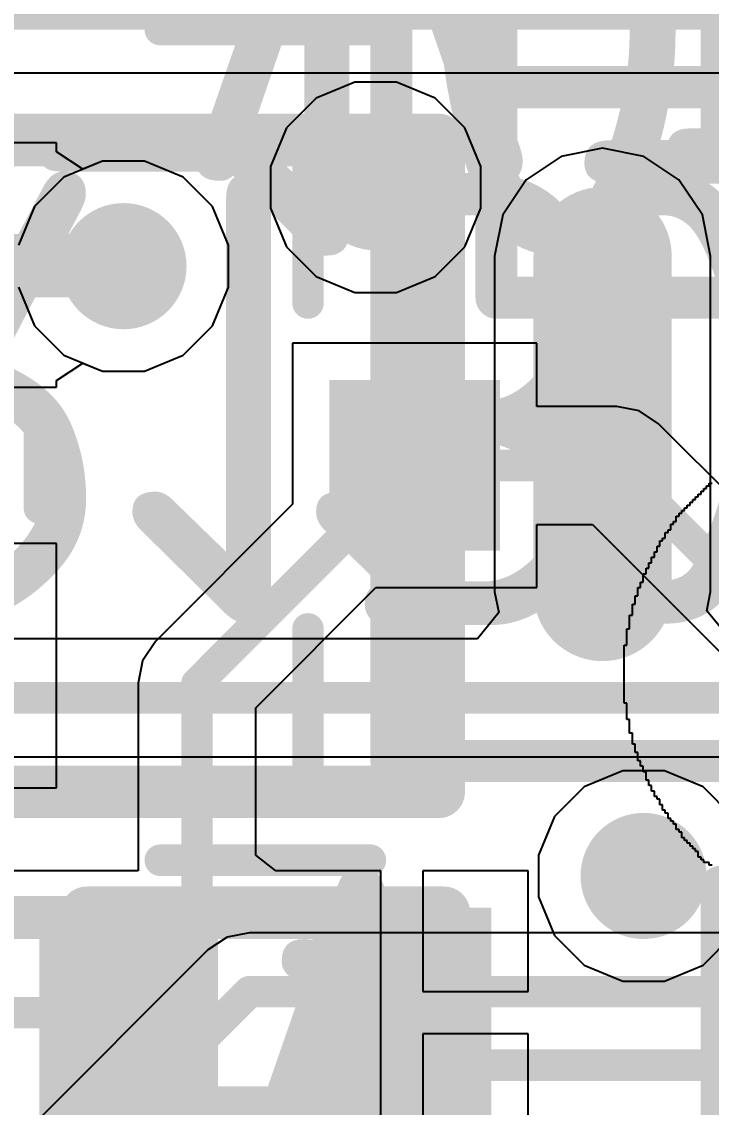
# Model space of a CAD drawing. Header units: inches. Extents: x -1.9 to 51.5, y -1.6 to 35.1.
# Drawn here: x 29.02 to 32.3, y 23.35 to 28.51 of the extents above; entities that cross this region are included whole.
import ezdxf

# ---------------------------------------------------------------- set-up
doc = ezdxf.new("R2010")
doc.units = ezdxf.units.IN
for name, color, linetype in [('Assembly Notes', 76, 'Continuous'), ('Bottom Layer', 76, 'Continuous'), ('Bottom Layer 1', 5, 'Continuous'), ('Bottom Overlay', 54, 'Continuous'), ('Bottom Paste', 16, 'Continuous'), ('Bottom Solder', 6, 'Continuous'), ('Mechanical 1', 6, 'Continuous'), ('Top Assembly', 56, 'Continuous'), ('Top Courtyard', 56, 'Continuous'), ('Top Layer', 16, 'Continuous'), ('Top Layer 1', 1, 'Continuous'), ('Top Overlay', 2, 'Continuous'), ('Top Paste', 8, 'Continuous'), ('Top Solder', 216, 'Continuous'), ('Via Holes', 16, 'Continuous')]:
    doc.layers.add(name, color=color, linetype=linetype)
doc.styles.add('GOST type B', font='', dxfattribs={"height": 0.2})
doc.styles.get('GOST type B').set_extended_font_data('GOST type B')

# ---------------------------------------------------------------- blocks, each defined once
blk = doc.blocks.new('SOIC_16_108')
at = {"layer": 'Top Layer 1'}
h = blk.add_hatch(color=1, dxfattribs=at)
edge = h.paths.add_edge_path()
edge.add_arc((1.7527, -4.445), 0.304, 90, 180)
edge.add_line((1.4487, -4.445), (1.4487, -4.445))
edge.add_arc((1.7527, -4.445), 0.304, 180, 270)
edge.add_line((1.7527, -4.749), (3.3491, -4.749))
edge.add_arc((3.3491, -4.445), 0.304, 270, 360)
edge.add_line((3.6531, -4.445), (3.6531, -4.445))
edge.add_arc((3.3491, -4.445), 0.304, 0, 90)
edge.add_line((3.3491, -4.141), (1.7527, -4.141))
at = {"layer": 'Top Paste'}
h = blk.add_hatch(color=8, dxfattribs=at)
edge = h.paths.add_edge_path()
edge.add_arc((1.7527, -4.445), 0.304, 90, 180)
edge.add_line((1.4487, -4.445), (1.4487, -4.445))
edge.add_arc((1.7527, -4.445), 0.304, 180, 270)
edge.add_line((1.7527, -4.749), (3.3491, -4.749))
edge.add_arc((3.3491, -4.445), 0.304, 270, 360)
edge.add_line((3.6531, -4.445), (3.6531, -4.445))
edge.add_arc((3.3491, -4.445), 0.304, 0, 90)
edge.add_line((3.3491, -4.141), (1.7527, -4.141))
at = {"layer": 'Top Solder'}
h = blk.add_hatch(color=216, dxfattribs=at)
edge = h.paths.add_edge_path()
edge.add_arc((1.7527, -4.445), 0.329, 90, 180)
edge.add_line((1.4237, -4.445), (1.4237, -4.445))
edge.add_arc((1.7527, -4.445), 0.329, 180, 270)
edge.add_line((1.7527, -4.774), (3.3491, -4.774))
edge.add_arc((3.3491, -4.445), 0.329, 270, 360)
edge.add_line((3.6781, -4.445), (3.6781, -4.445))
edge.add_arc((3.3491, -4.445), 0.329, 0, 90)
edge.add_line((3.3491, -4.116), (1.7527, -4.116))
at = {"layer": 'Mechanical 1'}
for points in [[(1.95, -4.95, 0.2, 0.2, 0), (1.95, 4.95, 0.2, 0.2, 0)], [(1.95, -4.95, 0.2, 0.2, 0), (-1.95, -4.95, 0.2, 0.2, 0)]]:
    blk.add_lwpolyline(points, format="xyseb", dxfattribs=at)
blk.add_lwpolyline([(1.9, -4.95, 0.1, 0.1, 1), (2, -4.95, 0.1, 0.1, 1)], format="xyseb", close=True, dxfattribs=at)
blk.add_lwpolyline([(1.9, -4.95, 0.1, 0.1, 1), (2, -4.95, 0.1, 0.1, 1)], format="xyseb", close=True, dxfattribs=at)
at = {"layer": 'Top Assembly'}
for points in [[(4.1531, -5.45, 0.2, 0.2, 0), (4.1531, 5.45, 0.2, 0.2, 0)], [(4.1531, -5.45, 0.2, 0.2, 0), (-4.1531, -5.45, 0.2, 0.2, 0)]]:
    blk.add_lwpolyline(points, format="xyseb", dxfattribs=at)
blk.add_lwpolyline([(4.1031, -5.45, 0.1, 0.1, 1), (4.2031, -5.45, 0.1, 0.1, 1)], format="xyseb", close=True, dxfattribs=at)
blk.add_lwpolyline([(4.1031, -5.45, 0.1, 0.1, 1), (4.2031, -5.45, 0.1, 0.1, 1)], format="xyseb", close=True, dxfattribs=at)
at = {"layer": 'Top Courtyard'}
for points in [[(4.1531, -5.45, 0.2, 0.2, 0), (4.1531, 5.45, 0.2, 0.2, 0)], [(4.1531, -5.45, 0.2, 0.2, 0), (-4.1531, -5.45, 0.2, 0.2, 0)]]:
    blk.add_lwpolyline(points, format="xyseb", dxfattribs=at)
blk.add_lwpolyline([(4.1031, -5.45, 0.1, 0.1, 1), (4.2031, -5.45, 0.1, 0.1, 1)], format="xyseb", close=True, dxfattribs=at)
blk.add_lwpolyline([(4.1031, -5.45, 0.1, 0.1, 1), (4.2031, -5.45, 0.1, 0.1, 1)], format="xyseb", close=True, dxfattribs=at)
at = {"layer": 'Top Overlay'}
for points in [[(0.9487, -4.95, 0.2, 0.2, 0), (0.9487, 4.95, 0.2, 0.2, 0)], [(0.9487, -4.95, 0.2, 0.2, 0), (-0.9487, -4.95, 0.2, 0.2, 0)]]:
    blk.add_lwpolyline(points, format="xyseb", dxfattribs=at)
blk.add_lwpolyline([(0.8987, -4.95, 0.1, 0.1, 1), (0.9987, -4.95, 0.1, 0.1, 1)], format="xyseb", close=True, dxfattribs=at)
blk.add_lwpolyline([(0.8987, -4.95, 0.1, 0.1, 1), (0.9987, -4.95, 0.1, 0.1, 1)], format="xyseb", close=True, dxfattribs=at)
blk = doc.blocks.new('SOT23_3_B_111')
at = {"layer": 'Assembly Notes', "style": 'GOST type B', "text_generation_flag": 2}
blk.add_text('VT2_10', height=2.15, rotation=180, dxfattribs=at).set_placement((-0.025, -1.9))
blk = doc.blocks.new('SOT23_3_B_112')
at = {"layer": 'Bottom Layer 1'}
blk.add_hatch(color=5, dxfattribs=at).paths.add_polyline_path([(0.78, 0.3835), (1.542, 0.3835), (1.542, -0.3785), (0.78, -0.3785)])
at = {"layer": 'Bottom Paste'}
blk.add_hatch(color=16, dxfattribs=at).paths.add_polyline_path([(0.78, 0.3835), (1.542, 0.3835), (1.542, -0.3785), (0.78, -0.3785)])
at = {"layer": 'Bottom Solder'}
blk.add_hatch(color=6, dxfattribs=at).paths.add_polyline_path([(0.755, 0.4085), (1.567, 0.4085), (1.567, -0.4035), (0.755, -0.4035)])
at = {"layer": 'Assembly Notes'}
for points in [[(-1.225, 1.55, 0.25, 0.25, 0), (1.275, 1.55, 0.25, 0.25, 0)], [(1.275, -1.55, 0.25, 0.25, 0), (1.275, 1.55, 0.25, 0.25, 0)], [(-1.225, -1.55, 0.25, 0.25, 0), (1.275, -1.55, 0.25, 0.25, 0)]]:
    blk.add_lwpolyline(points, format="xyseb", dxfattribs=at)
for points in [[(1.2125, 1.55, 0.125, 0.125, 1), (1.3375, 1.55, 0.125, 0.125, 1)], [(1.2125, 1.55, 0.125, 0.125, 1), (1.3375, 1.55, 0.125, 0.125, 1)], [(1.2125, -1.55, 0.125, 0.125, 1), (1.3375, -1.55, 0.125, 0.125, 1)], [(1.2125, -1.55, 0.125, 0.125, 1), (1.3375, -1.55, 0.125, 0.125, 1)]]:
    blk.add_lwpolyline(points, format="xyseb", close=True, dxfattribs=at)
at = {"layer": 'Bottom Overlay'}
for points in [[(-0.425, 1.5031, 0.15, 0.15, 0), (0.653, 1.5031, 0.15, 0.15, 0)], [(0.653, 0.775, 0.15, 0.15, 0), (0.653, 1.5031, 0.15, 0.15, 0)], [(-0.625, -0.2, 0.15, 0.15, 0), (-0.625, 0.2, 0.15, 0.15, 0)], [(0.653, -1.5034, 0.15, 0.15, 0), (0.653, -0.775, 0.15, 0.15, 0)], [(-0.375, -1.5034, 0.15, 0.15, 0), (0.653, -1.5034, 0.15, 0.15, 0)]]:
    blk.add_lwpolyline(points, format="xyseb", dxfattribs=at)
for points in [[(-0.4625, 1.5031, 0.075, 0.075, 1), (-0.3875, 1.5031, 0.075, 0.075, 1)], [(0.6155, 1.5031, 0.075, 0.075, 1), (0.6905, 1.5031, 0.075, 0.075, 1)], [(0.6155, 1.5031, 0.075, 0.075, 1), (0.6905, 1.5031, 0.075, 0.075, 1)], [(0.6155, 0.775, 0.075, 0.075, 1), (0.6905, 0.775, 0.075, 0.075, 1)], [(-0.6625, 0.2, 0.075, 0.075, 1), (-0.5875, 0.2, 0.075, 0.075, 1)], [(-0.6625, -0.2, 0.075, 0.075, 1), (-0.5875, -0.2, 0.075, 0.075, 1)], [(0.6155, -0.775, 0.075, 0.075, 1), (0.6905, -0.775, 0.075, 0.075, 1)], [(-0.4125, -1.5034, 0.075, 0.075, 1), (-0.3375, -1.5034, 0.075, 0.075, 1)], [(0.6155, -1.5034, 0.075, 0.075, 1), (0.6905, -1.5034, 0.075, 0.075, 1)], [(0.6155, -1.5034, 0.075, 0.075, 1), (0.6905, -1.5034, 0.075, 0.075, 1)]]:
    blk.add_lwpolyline(points, format="xyseb", close=True, dxfattribs=at)
at = {"layer": 'Assembly Notes', "style": 'GOST type B', "text_generation_flag": 2}
blk.add_text('VT2_9', height=2.15, rotation=180, dxfattribs=at).set_placement((-0.025, -1.9))
blk = doc.blocks.new('0603R_B_131')
at = {"layer": 'Bottom Overlay'}
blk.add_lwpolyline([(-0.5, -0.725, 0.15, 0.15, 0), (0.5, -0.725, 0.15, 0.15, 0)], format="xyseb", dxfattribs=at)
for points in [[(-0.5375, -0.725, 0.075, 0.075, 1), (-0.4625, -0.725, 0.075, 0.075, 1)], [(0.4625, -0.725, 0.075, 0.075, 1), (0.5375, -0.725, 0.075, 0.075, 1)]]:
    blk.add_lwpolyline(points, format="xyseb", close=True, dxfattribs=at)
at = {"layer": 'Assembly Notes', "style": 'GOST type B', "text_generation_flag": 2}
blk.add_text('R13_10', height=2.15, rotation=180, dxfattribs=at).set_placement((-2.4, -1.4))
blk = doc.blocks.new('0603R_B_132')
at = {"layer": 'Bottom Layer 1'}
for points in [[(-0.25, 0.475), (-0.25, -0.475), (-1.05, -0.475), (-1.05, 0.475)], [(1.05, 0.475), (1.05, -0.475), (0.25, -0.475), (0.25, 0.475)]]:
    blk.add_hatch(color=5, dxfattribs=at).paths.add_polyline_path(points)
at = {"layer": 'Bottom Paste'}
for points in [[(-0.25, 0.475), (-0.25, -0.475), (-1.05, -0.475), (-1.05, 0.475)], [(1.05, 0.475), (1.05, -0.475), (0.25, -0.475), (0.25, 0.475)]]:
    blk.add_hatch(color=16, dxfattribs=at).paths.add_polyline_path(points)
at = {"layer": 'Bottom Solder'}
for points in [[(-0.225, 0.5), (-0.225, -0.5), (-1.075, -0.5), (-1.075, 0.5)], [(1.075, 0.5), (1.075, -0.5), (0.225, -0.5), (0.225, 0.5)]]:
    blk.add_hatch(color=6, dxfattribs=at).paths.add_polyline_path(points)
at = {"layer": 'Assembly Notes'}
for points in [[(-0.85, -0.475, 0.25, 0.25, 0), (-0.85, 0.475, 0.25, 0.25, 0)], [(-0.85, 0.475, 0.25, 0.25, 0), (0.85, 0.475, 0.25, 0.25, 0)], [(0.85, -0.475, 0.25, 0.25, 0), (0.85, 0.475, 0.25, 0.25, 0)], [(-0.85, -0.475, 0.25, 0.25, 0), (0.85, -0.475, 0.25, 0.25, 0)]]:
    blk.add_lwpolyline(points, format="xyseb", dxfattribs=at)
for points in [[(-0.9125, 0.475, 0.125, 0.125, 1), (-0.7875, 0.475, 0.125, 0.125, 1)], [(-0.9125, 0.475, 0.125, 0.125, 1), (-0.7875, 0.475, 0.125, 0.125, 1)], [(0.7875, 0.475, 0.125, 0.125, 1), (0.9125, 0.475, 0.125, 0.125, 1)], [(0.7875, 0.475, 0.125, 0.125, 1), (0.9125, 0.475, 0.125, 0.125, 1)], [(-0.9125, -0.475, 0.125, 0.125, 1), (-0.7875, -0.475, 0.125, 0.125, 1)], [(-0.9125, -0.475, 0.125, 0.125, 1), (-0.7875, -0.475, 0.125, 0.125, 1)], [(0.7875, -0.475, 0.125, 0.125, 1), (0.9125, -0.475, 0.125, 0.125, 1)], [(0.7875, -0.475, 0.125, 0.125, 1), (0.9125, -0.475, 0.125, 0.125, 1)]]:
    blk.add_lwpolyline(points, format="xyseb", close=True, dxfattribs=at)
at = {"layer": 'Bottom Overlay'}
blk.add_lwpolyline([(-0.5, 0.725, 0.15, 0.15, 0), (0.5, 0.725, 0.15, 0.15, 0)], format="xyseb", dxfattribs=at)
for points in [[(-0.5375, 0.725, 0.075, 0.075, 1), (-0.4625, 0.725, 0.075, 0.075, 1)], [(0.4625, 0.725, 0.075, 0.075, 1), (0.5375, 0.725, 0.075, 0.075, 1)]]:
    blk.add_lwpolyline(points, format="xyseb", close=True, dxfattribs=at)
blk = doc.blocks.new('0603R_B_141')
at = {"layer": 'Assembly Notes', "style": 'GOST type B', "text_generation_flag": 2}
blk.add_text('R12_10', height=2.15, rotation=180, dxfattribs=at).set_placement((-2.4, -1.4))
blk = doc.blocks.new('0603R_B_142')
at = {"layer": 'Assembly Notes', "style": 'GOST type B', "text_generation_flag": 2}
blk.add_text('R12_9', height=2.15, rotation=180, dxfattribs=at).set_placement((-2.4, -1.4))
blk = doc.blocks.new('0603R_B_151')
at = {"layer": 'Assembly Notes', "style": 'GOST type B', "text_generation_flag": 2}
blk.add_text('R11_10', height=2.15, rotation=180, dxfattribs=at).set_placement((-2.4, -1.4))

msp = doc.modelspace()

# ---------------------------------------------------------------- hatches: boundary and pattern name
at = {"layer": 'Bottom Layer'}
h = msp.add_hatch(color=76, dxfattribs=at)
edge = h.paths.add_edge_path()
edge.add_arc((30.7, 27.725), 0.3, 0, 360)
h = msp.add_hatch(color=76, dxfattribs=at)
edge = h.paths.add_edge_path()
edge.add_arc((29.5, 27.35), 0.3, 0, 360)
h = msp.add_hatch(color=76, dxfattribs=at)
edge = h.paths.add_edge_path()
edge.add_arc((31.975, 24.45), 0.3, 0, 360)
at = {"layer": 'Bottom Layer 1'}
h = msp.add_hatch(color=5, dxfattribs=at)
edge = h.paths.add_edge_path()
edge.add_arc((30.7, 27.725), 0.3, 0, 360)
h = msp.add_hatch(color=5, dxfattribs=at)
edge = h.paths.add_edge_path()
edge.add_arc((29.5, 27.35), 0.3, 0, 360)
h = msp.add_hatch(color=5, dxfattribs=at)
edge = h.paths.add_edge_path()
edge.add_arc((31.975, 24.45), 0.3, 0, 360)
at = {"layer": 'Top Layer'}
h = msp.add_hatch(color=16, dxfattribs=at)
edge = h.paths.add_edge_path()
edge.add_arc((30.7, 27.725), 0.3, 0, 360)
h = msp.add_hatch(color=16, dxfattribs=at)
edge = h.paths.add_edge_path()
edge.add_arc((29.5, 27.35), 0.3, 0, 360)
h = msp.add_hatch(color=16, dxfattribs=at)
edge = h.paths.add_edge_path()
edge.add_arc((31.975, 24.45), 0.3, 0, 360)
at = {"layer": 'Top Layer 1'}
h = msp.add_hatch(color=1, dxfattribs=at)
edge = h.paths.add_edge_path()
edge.add_arc((30.7, 27.725), 0.3, 0, 360)
h = msp.add_hatch(color=1, dxfattribs=at)
edge = h.paths.add_edge_path()
edge.add_arc((29.5, 27.35), 0.3, 0, 360)
h = msp.add_hatch(color=1, dxfattribs=at)
edge = h.paths.add_edge_path()
edge.add_arc((31.975, 24.45), 0.3, 0, 360)
at = {"layer": 'Via Holes'}
h = msp.add_hatch(color=7, dxfattribs=at)
edge = h.paths.add_edge_path()
edge.add_arc((30.7, 27.725), 0.15, 0, 360)
h = msp.add_hatch(color=7, dxfattribs=at)
edge = h.paths.add_edge_path()
edge.add_arc((29.5, 27.35), 0.15, 0, 360)
h = msp.add_hatch(color=7, dxfattribs=at)
edge = h.paths.add_edge_path()
edge.add_arc((31.975, 24.45), 0.15, 0, 360)

# ---------------------------------------------------------------- linework, layer by layer
at = {"layer": 'Bottom Layer'}
for p, q in [((30.6005, 28.225), (30.4168, 28.1489)), ((30.7995, 28.225), (30.6005, 28.225)), ((30.9832, 28.1489), (30.7995, 28.225)), ((30.4168, 28.1489), (30.2761, 28.0082)), ((31.1239, 28.0082), (30.9832, 28.1489)), ((30.2761, 28.0082), (30.2, 27.8245)), ((31.2, 27.8245), (31.1239, 28.0082)), ((30.2, 27.8245), (30.2, 27.6255)), ((31.2, 27.6255), (31.2, 27.8245)), ((30.2, 27.6255), (30.2761, 27.4418)), ((31.1239, 27.4418), (31.2, 27.6255)), ((30.2761, 27.4418), (30.4168, 27.3011)), ((30.9832, 27.3011), (31.1239, 27.4418)), ((30.4168, 27.3011), (30.6005, 27.225)), ((30.7995, 27.225), (30.9832, 27.3011)), ((30.6005, 27.225), (30.7995, 27.225)), ((31.8755, 24.95), (31.6918, 24.8739)), ((32.0745, 24.95), (31.8755, 24.95)), ((32.2582, 24.8739), (32.0745, 24.95)), ((31.6918, 24.8739), (31.5511, 24.7332)), ((32.3989, 24.7332), (32.2582, 24.8739)), ((31.5511, 24.7332), (31.475, 24.5495)), ((31.475, 24.5495), (31.475, 24.3505)), ((31.475, 24.3505), (31.5511, 24.1668)), ((31.5511, 24.1668), (31.6918, 24.0261)), ((32.2582, 24.0261), (32.3989, 24.1668)), ((31.6918, 24.0261), (31.8755, 23.95)), ((32.0745, 23.95), (32.2582, 24.0261)), ((31.8755, 23.95), (32.0745, 23.95))]:
    msp.add_line(p, q, dxfattribs=at)
at = {"layer": 'Bottom Layer 1'}
for p, q in [((29.181, 27.936), (28.019, 27.936)), ((29.181, 27.8944), (29.181, 27.936)), ((29.306, 27.8108), (29.181, 27.8944)), ((29.4005, 27.85), (29.306, 27.8108)), ((29.5995, 27.85), (29.4005, 27.85)), ((29.7832, 27.7739), (29.5995, 27.85)), ((29.9239, 27.6332), (29.7832, 27.7739)), ((30, 27.4495), (29.9239, 27.6332)), ((30, 27.2505), (30, 27.4495)), ((29.9239, 27.0668), (30, 27.2505)), ((29.7832, 26.9261), (29.9239, 27.0668)), ((31.467, 26.9835), (30.305, 26.9835)), ((30.305, 26.9835), (30.305, 26.218)), ((31.467, 26.6829), (31.467, 26.9835)), ((29.5995, 26.85), (29.7832, 26.9261)), ((29.181, 26.8056), (29.306, 26.8892)), ((29.306, 26.8892), (29.4005, 26.85)), ((29.4005, 26.85), (29.5995, 26.85)), ((29.181, 26.774), (29.181, 26.8056)), ((28.4748, 26.774), (29.181, 26.774)), ((31.8475, 26.6829), (31.467, 26.6829)), ((31.9548, 26.6615), (31.8475, 26.6829)), ((32.0458, 26.6008), (31.9548, 26.6615)), ((35.3977, 23.2488), (32.0458, 26.6008)), ((30.305, 26.218), (29.6517, 25.5648)), ((31.467, 25.8215), (31.467, 26.1221)), ((31.467, 26.1221), (31.7314, 26.1221)), ((31.7314, 26.1221), (35.0012, 22.8523)), ((29.181, 26.031), (28.1845, 26.031)), ((29.181, 24.869), (29.181, 26.031)), ((30.1304, 25.2504), (30.7015, 25.8215)), ((30.7015, 25.8215), (31.467, 25.8215)), ((29.6517, 25.5648), (29.591, 25.4738)), ((29.591, 25.4738), (29.5696, 25.3665)), ((29.5696, 25.3665), (29.5696, 24.475)), ((30.1304, 24.5484), (30.1304, 25.2504)), ((28.0975, 24.869), (29.181, 24.869)), ((30.225, 24.475), (30.1304, 24.5484)), ((29.5696, 24.475), (28.925, 24.475)), ((30.2554, 24.475), (30.225, 24.475)), ((30.725, 24.475), (30.2554, 24.475)), ((30.725, 23.8), (30.725, 24.475)), ((31.425, 24.475), (30.925, 24.475)), ((30.925, 24.475), (30.925, 23.9)), ((31.425, 23.9), (31.425, 24.475)), ((30.925, 23.9), (31.425, 23.9)), ((30.725, 23.125), (30.725, 23.8)), ((31.425, 23.7), (30.925, 23.7)), ((30.925, 23.7), (30.925, 23.125)), ((31.425, 23.125), (31.425, 23.7))]:
    msp.add_line(p, q, dxfattribs=at)
for points in [[(28.6025, 27.3525, 0.3, 0.3, 0), (29.4975, 27.3525, 0.3, 0.3, 0)], [(29.4975, 27.3525, 0.3, 0.3, 0), (29.5, 27.35, 0.3, 0.3, 0)], [(29.85, 25.3665, 0.15, 0.15, 0), (30.886, 26.4025, 0.15, 0.15, 0)], [(30.886, 26.4025, 0.15, 0.15, 0), (31.8475, 26.4025, 0.15, 0.15, 0)], [(31.8475, 26.4025, 0.15, 0.15, 0), (35.5, 22.75, 0.15, 0.15, 0)], [(29.85, 24.125, 0.15, 0.15, 0), (29.85, 25.3665, 0.15, 0.15, 0)], [(29.525, 23.8, 0.15, 0.15, 0), (29.85, 24.125, 0.15, 0.15, 0)], [(28.25, 23.8, 0.15, 0.15, 0), (29.525, 23.8, 0.15, 0.15, 0)]]:
    msp.add_lwpolyline(points, format="xyseb", dxfattribs=at)
for points in [[(29.4225, 27.3525, 0.15, 0.15, 1), (29.5725, 27.3525, 0.15, 0.15, 1)], [(29.4225, 27.3525, 0.15, 0.15, 1), (29.5725, 27.3525, 0.15, 0.15, 1)], [(29.425, 27.35, 0.15, 0.15, 1), (29.575, 27.35, 0.15, 0.15, 1)], [(30.8485, 26.4025, 0.075, 0.075, 1), (30.9235, 26.4025, 0.075, 0.075, 1)], [(30.8485, 26.4025, 0.075, 0.075, 1), (30.9235, 26.4025, 0.075, 0.075, 1)], [(31.81, 26.4025, 0.075, 0.075, 1), (31.885, 26.4025, 0.075, 0.075, 1)], [(31.81, 26.4025, 0.075, 0.075, 1), (31.885, 26.4025, 0.075, 0.075, 1)], [(29.8125, 25.3665, 0.075, 0.075, 1), (29.8875, 25.3665, 0.075, 0.075, 1)], [(29.8125, 25.3665, 0.075, 0.075, 1), (29.8875, 25.3665, 0.075, 0.075, 1)], [(29.8125, 24.125, 0.075, 0.075, 1), (29.8875, 24.125, 0.075, 0.075, 1)], [(29.8125, 24.125, 0.075, 0.075, 1), (29.8875, 24.125, 0.075, 0.075, 1)], [(29.4875, 23.8, 0.075, 0.075, 1), (29.5625, 23.8, 0.075, 0.075, 1)], [(29.4875, 23.8, 0.075, 0.075, 1), (29.5625, 23.8, 0.075, 0.075, 1)]]:
    msp.add_lwpolyline(points, format="xyseb", close=True, dxfattribs=at)
at = {"layer": 'Bottom Overlay'}
for p, q in [((32.2485, 26.2662), (32.2485, 26.2792)), ((32.2485, 26.2792), (32.2615, 26.2792)), ((32.2615, 26.2792), (32.2615, 26.2923)), ((32.2615, 26.2923), (32.2746, 26.2923)), ((32.2746, 26.2923), (32.2746, 26.3054)), ((32.2746, 26.3054), (32.2877, 26.3054)), ((32.2877, 26.3054), (32.2877, 26.3185)), ((32.2877, 26.3185), (32.3008, 26.3185)), ((32.1962, 26.2138), (32.1962, 26.2269)), ((32.1962, 26.2269), (32.2092, 26.2269)), ((32.2092, 26.2269), (32.2092, 26.24)), ((32.2092, 26.24), (32.2223, 26.24)), ((32.2223, 26.24), (32.2223, 26.2531)), ((32.2223, 26.2531), (32.2354, 26.2531)), ((32.2354, 26.2531), (32.2354, 26.2662)), ((32.2354, 26.2662), (32.2485, 26.2662)), ((32.1438, 26.1615), (32.1438, 26.1746)), ((32.1438, 26.1746), (32.1569, 26.1746)), ((32.1569, 26.1746), (32.1569, 26.1877)), ((32.1569, 26.1877), (32.17, 26.1877)), ((32.17, 26.1877), (32.17, 26.2008)), ((32.17, 26.2008), (32.1831, 26.2008)), ((32.1831, 26.2008), (32.1831, 26.2138)), ((32.1831, 26.2138), (32.1962, 26.2138)), ((32.1046, 26.0962), (32.1046, 26.1223)), ((32.1046, 26.1223), (32.1177, 26.1223)), ((32.1177, 26.1223), (32.1177, 26.1354)), ((32.1177, 26.1354), (32.1308, 26.1354)), ((32.1308, 26.1354), (32.1308, 26.1615)), ((32.1308, 26.1615), (32.1438, 26.1615)), ((32.0785, 26.0569), (32.0785, 26.0831)), ((32.0785, 26.0831), (32.0915, 26.0831)), ((32.0915, 26.0831), (32.0915, 26.0962)), ((32.0915, 26.0962), (32.1046, 26.0962)), ((32.0523, 26.0177), (32.0523, 26.0438)), ((32.0523, 26.0438), (32.0654, 26.0438)), ((32.0654, 26.0438), (32.0654, 26.0569)), ((32.0654, 26.0569), (32.0785, 26.0569)), ((32.0262, 25.9654), (32.0262, 25.9915)), ((32.0262, 25.9915), (32.0392, 25.9915)), ((32.0392, 25.9915), (32.0392, 26.0177)), ((32.0392, 26.0177), (32.0523, 26.0177)), ((32, 25.9131), (32, 25.9392)), ((32, 25.9392), (32.0131, 25.9392)), ((32.0131, 25.9392), (32.0131, 25.9654)), ((32.0131, 25.9654), (32.0262, 25.9654)), ((31.9738, 25.8477), (31.9738, 25.8869)), ((31.9738, 25.8869), (31.9869, 25.8869)), ((31.9869, 25.8869), (31.9869, 25.9131)), ((31.9869, 25.9131), (32, 25.9131)), ((31.9477, 25.7823), (31.9477, 25.8215)), ((31.9477, 25.8215), (31.9608, 25.8215)), ((31.9608, 25.8215), (31.9608, 25.8477)), ((31.9608, 25.8477), (31.9738, 25.8477)), ((31.9346, 25.7431), (31.9346, 25.7823)), ((31.9346, 25.7823), (31.9477, 25.7823)), ((31.9215, 25.6908), (31.9215, 25.7431)), ((31.9215, 25.7431), (31.9346, 25.7431)), ((31.9085, 25.6254), (31.9085, 25.6908)), ((31.9085, 25.6908), (31.9215, 25.6908)), ((31.8954, 25.5469), (31.8954, 25.6254)), ((31.8954, 25.6254), (31.9085, 25.6254)), ((31.8823, 25.2723), (31.8823, 25.5469)), ((31.8823, 25.5469), (31.8954, 25.5469)), ((31.8954, 25.2723), (31.8823, 25.2723)), ((31.8954, 25.1938), (31.8954, 25.2723)), ((31.9085, 25.1938), (31.8954, 25.1938)), ((31.9085, 25.1285), (31.9085, 25.1938)), ((31.9215, 25.1285), (31.9085, 25.1285)), ((31.9215, 25.0762), (31.9215, 25.1285)), ((31.9346, 25.0762), (31.9215, 25.0762)), ((31.9346, 25.0369), (31.9346, 25.0762)), ((31.9477, 25.0369), (31.9346, 25.0369)), ((31.9477, 24.9977), (31.9477, 25.0369)), ((31.9608, 24.9977), (31.9477, 24.9977)), ((31.9608, 24.9715), (31.9608, 24.9977)), ((31.9738, 24.9715), (31.9608, 24.9715)), ((31.9738, 24.9454), (31.9738, 24.9715)), ((31.9869, 24.9454), (31.9738, 24.9454)), ((31.9869, 24.9062), (31.9869, 24.9454)), ((32, 24.9062), (31.9869, 24.9062)), ((32, 24.88), (32, 24.9062)), ((32.0131, 24.88), (32, 24.88)), ((32.0131, 24.8538), (32.0131, 24.88)), ((32.0262, 24.8538), (32.0131, 24.8538)), ((32.0262, 24.8277), (32.0262, 24.8538)), ((32.0392, 24.8277), (32.0262, 24.8277)), ((32.0392, 24.8146), (32.0392, 24.8277)), ((32.0523, 24.8146), (32.0392, 24.8146)), ((32.0523, 24.7885), (32.0523, 24.8146)), ((32.0654, 24.7885), (32.0523, 24.7885)), ((32.0654, 24.7623), (32.0654, 24.7885)), ((32.0785, 24.7623), (32.0654, 24.7623)), ((32.0785, 24.7492), (32.0785, 24.7623)), ((32.0915, 24.7492), (32.0785, 24.7492)), ((32.0915, 24.7231), (32.0915, 24.7492)), ((32.1046, 24.7231), (32.0915, 24.7231)), ((32.1046, 24.71), (32.1046, 24.7231)), ((32.1177, 24.71), (32.1046, 24.71)), ((32.1177, 24.6969), (32.1177, 24.71)), ((32.1308, 24.6969), (32.1177, 24.6969)), ((32.1308, 24.6708), (32.1308, 24.6969)), ((32.1438, 24.6708), (32.1308, 24.6708)), ((32.1438, 24.6577), (32.1438, 24.6708)), ((32.1569, 24.6577), (32.1438, 24.6577)), ((32.1569, 24.6315), (32.1569, 24.6577)), ((32.17, 24.6315), (32.1569, 24.6315)), ((32.17, 24.6185), (32.17, 24.6315)), ((32.1831, 24.6185), (32.17, 24.6185)), ((32.1831, 24.6054), (32.1831, 24.6185)), ((32.1962, 24.6054), (32.1831, 24.6054)), ((32.1962, 24.5923), (32.1962, 24.6054)), ((32.2092, 24.5923), (32.1962, 24.5923)), ((32.2092, 24.5792), (32.2092, 24.5923)), ((32.2223, 24.5792), (32.2092, 24.5792)), ((32.2223, 24.5662), (32.2223, 24.5792)), ((32.2354, 24.5662), (32.2223, 24.5662)), ((32.2354, 24.54), (32.2354, 24.5662)), ((32.2485, 24.54), (32.2354, 24.54)), ((32.2485, 24.5269), (32.2485, 24.54)), ((32.2615, 24.5269), (32.2485, 24.5269)), ((32.2615, 24.5138), (32.2615, 24.5269)), ((32.2877, 24.5138), (32.2615, 24.5138)), ((32.2877, 24.5008), (32.2877, 24.5138)), ((32.3008, 24.5008), (32.2877, 24.5008))]:
    msp.add_line(p, q, dxfattribs=at)
at = {"layer": 'Top Layer'}
for p, q in [((30.6005, 28.225), (30.4168, 28.1489)), ((30.7995, 28.225), (30.6005, 28.225)), ((30.9832, 28.1489), (30.7995, 28.225)), ((30.4168, 28.1489), (30.2761, 28.0082)), ((31.1239, 28.0082), (30.9832, 28.1489)), ((30.2761, 28.0082), (30.2, 27.8245)), ((31.2, 27.8245), (31.1239, 28.0082)), ((30.2, 27.8245), (30.2, 27.6255)), ((31.2, 27.6255), (31.2, 27.8245)), ((30.2, 27.6255), (30.2761, 27.4418)), ((31.1239, 27.4418), (31.2, 27.6255)), ((30.2761, 27.4418), (30.4168, 27.3011)), ((30.9832, 27.3011), (31.1239, 27.4418)), ((30.4168, 27.3011), (30.6005, 27.225)), ((30.7995, 27.225), (30.9832, 27.3011)), ((30.6005, 27.225), (30.7995, 27.225)), ((31.8755, 24.95), (31.6918, 24.8739)), ((32.0745, 24.95), (31.8755, 24.95)), ((32.2582, 24.8739), (32.0745, 24.95)), ((31.6918, 24.8739), (31.5511, 24.7332)), ((32.3989, 24.7332), (32.2582, 24.8739)), ((31.5511, 24.7332), (31.475, 24.5495)), ((31.475, 24.5495), (31.475, 24.3505)), ((31.475, 24.3505), (31.5511, 24.1668)), ((31.5511, 24.1668), (31.6918, 24.0261)), ((32.2582, 24.0261), (32.3989, 24.1668)), ((31.6918, 24.0261), (31.8755, 23.95)), ((32.0745, 23.95), (32.2582, 24.0261)), ((31.8755, 23.95), (32.0745, 23.95))]:
    msp.add_line(p, q, dxfattribs=at)
at = {"layer": 'Top Layer 1'}
for p, q in [((15.2372, 28.2696), (33.5339, 28.2696)), ((31.78, 27.9112), (31.5834, 27.8721)), ((31.9766, 27.8721), (31.78, 27.9112)), ((29.4005, 27.85), (29.2168, 27.7739)), ((29.5995, 27.85), (29.4005, 27.85)), ((29.7832, 27.7739), (29.5995, 27.85)), ((31.5834, 27.8721), (31.4166, 27.7607)), ((32.1434, 27.7607), (31.9766, 27.8721)), ((29.2168, 27.7739), (29.0761, 27.6332)), ((29.9239, 27.6332), (29.7832, 27.7739)), ((31.4166, 27.7607), (31.3053, 27.594)), ((32.2547, 27.594), (32.1434, 27.7607)), ((29.0761, 27.6332), (29, 27.4495)), ((30, 27.4495), (29.9239, 27.6332)), ((31.3053, 27.594), (31.2661, 27.3973)), ((32.2939, 27.3973), (32.2547, 27.594)), ((30, 27.2505), (30, 27.4495)), ((31.2661, 27.3973), (31.2661, 25.8009)), ((32.2939, 25.8009), (32.2939, 27.3973)), ((29, 27.2505), (29.0761, 27.0668)), ((29.9239, 27.0668), (30, 27.2505)), ((29.0761, 27.0668), (29.2168, 26.9261)), ((29.7832, 26.9261), (29.9239, 27.0668)), ((29.2168, 26.9261), (29.4005, 26.85)), ((29.5995, 26.85), (29.7832, 26.9261)), ((29.4005, 26.85), (29.5995, 26.85)), ((31.2661, 25.8009), (31.2857, 25.7023)), ((32.2761, 25.7114), (32.2939, 25.8009)), ((32.3548, 25.6149), (32.2761, 25.7114)), ((31.2857, 25.7023), (31.1844, 25.5773)), ((31.1844, 25.5773), (28.3692, 25.5773)), ((28.2531, 25.0165), (41.2941, 25.0165)), ((30.1, 24.1804), (29.9927, 24.159)), ((33.1839, 24.1804), (30.1, 24.1804)), ((29.9927, 24.159), (29.9017, 24.0983)), ((29.9017, 24.0983), (28.1514, 22.3479))]:
    msp.add_line(p, q, dxfattribs=at)
for points in [[(15.121, 28.55, 0.15, 0.15, 0), (33.65, 28.55, 0.15, 0.15, 0)], [(28.2531, 25.2969, 0.15, 0.15, 0), (41.4102, 25.2969, 0.15, 0.15, 0)], [(27.3, 21.1, 0.15, 0.15, 0), (30.1, 23.9, 0.15, 0.15, 0)], [(30.1, 23.9, 0.15, 0.15, 0), (33.3, 23.9, 0.15, 0.15, 0)], [(27.675, 20.6, 0.15, 0.15, 0), (30.625, 23.55, 0.15, 0.15, 0)], [(30.625, 23.55, 0.15, 0.15, 0), (40.975, 23.55, 0.15, 0.15, 0)]]:
    msp.add_lwpolyline(points, format="xyseb", dxfattribs=at)
for points in [[(30.0625, 23.9, 0.075, 0.075, 1), (30.1375, 23.9, 0.075, 0.075, 1)], [(30.0625, 23.9, 0.075, 0.075, 1), (30.1375, 23.9, 0.075, 0.075, 1)], [(30.5875, 23.55, 0.075, 0.075, 1), (30.6625, 23.55, 0.075, 0.075, 1)], [(30.5875, 23.55, 0.075, 0.075, 1), (30.6625, 23.55, 0.075, 0.075, 1)]]:
    msp.add_lwpolyline(points, format="xyseb", close=True, dxfattribs=at)

# ---------------------------------------------------------------- block references
at = {"rotation": 270}
msp.add_blockref('SOIC_16_108', (36.225, 29.15), dxfattribs=at)
for name, p in [('SOT23_3_B_111', (29.725, 31.8)), ('0603R_B_141', (26.725, 30.95)), ('0603R_B_151', (27.6, 29.2)), ('0603R_B_131', (30.175, 29.2)), ('SOT23_3_B_112', (29.725, 26.4)), ('0603R_B_142', (26.725, 25.55)), ('0603R_B_132', (30.175, 23.8))]:
    msp.add_blockref(name, p)

doc.saveas('drawing.dxf')
